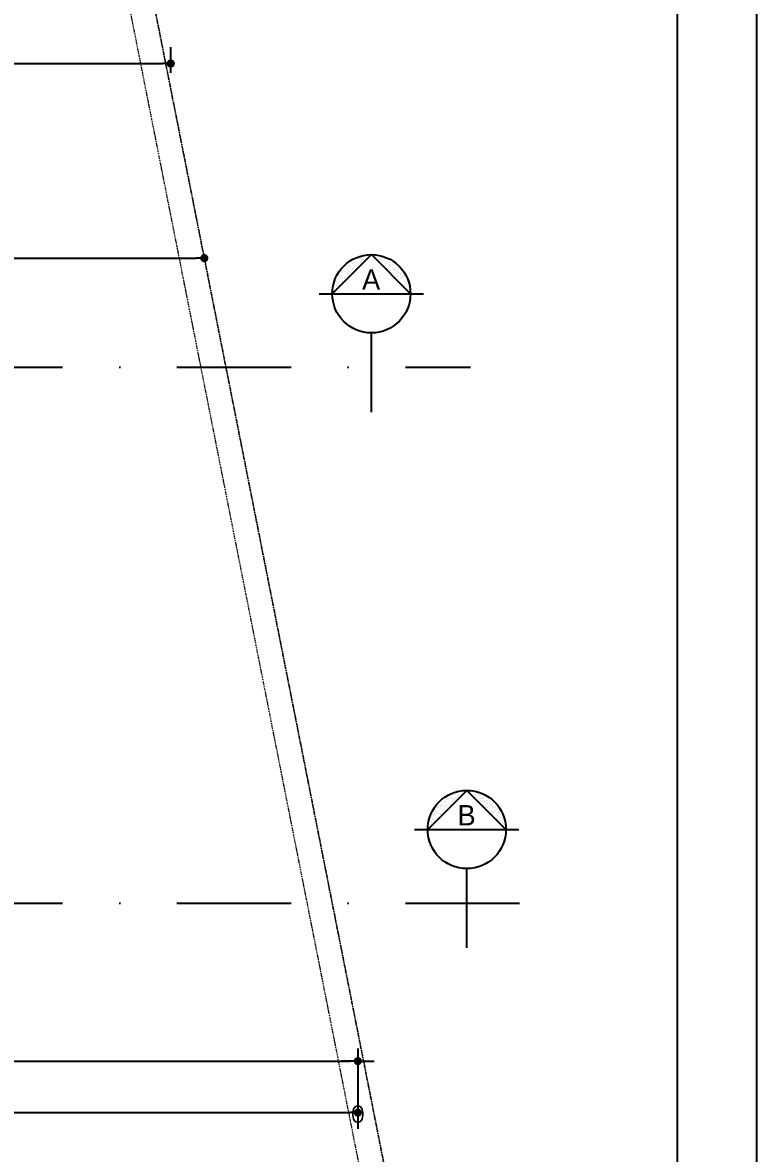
# Model space of a CAD drawing. Header units: inches. Extents: x 580771 to 672494, y 7715997 to 7829530.
# Drawn here: x 656154 to 656604, y 7723923 to 7724616 of the extents above; entities that cross this region are included whole.
import ezdxf

# ---------------------------------------------------------------- set-up
doc = ezdxf.new("R2010")
doc.units = ezdxf.units.IN
doc.header["$MEASUREMENT"] = 0
doc.header["$PDMODE"] = 2
doc.linetypes.add('DASHDOTX2', pattern=[2, 1, -0.5, 0, -0.5])
for name, color, linetype in [('04', 4, 'Continuous'), ('1-ARQ-A', 1, 'Continuous'), ('NIVEL', 2, 'Continuous'), ('P02', 2, 'Continuous'), ('SIMBOLOS', 2, 'Continuous')]:
    doc.layers.add(name, color=color, linetype=linetype)
doc.layers.add('MURO', color=3, linetype='Continuous', lineweight=0)
doc.styles.add('R80E50', font='romans.shx', dxfattribs={"height": 10})
doc.dimstyles.new('ARQ50', dxfattribs={"dimscale": 50, "dimtxt": 10, "dimasz": 0.1, "dimexe": 0.2, "dimexo": 0.2, "dimgap": 0.1, "dimtad": 1, "dimdec": 0, "dimzin": 12, "dimdsep": 46, "dimtxsty": 'R80E50', "dimblk1": 'DOT', "dimblk2": 'DOT', "dimsah": 1, "dimcen": 0.4, "dimclrd": 15, "dimclre": 15, "dimclrt": 3, "dimadec": 0, "dimazin": 0, "dimtfac": 1, "dimtdec": 0, "dimtmove": 2, "dimatfit": 3, "dimldrblk": 'DOT', "dimfxl": 0.2, "dimtolj": 1, "dimtzin": 12, "dimarcsym": 0})

# ---------------------------------------------------------------- blocks, each defined once
blk = doc.blocks.new('A0')
at = {"color": 0}
blk.add_lwpolyline([(2.5, 1), (2.5, 83.1), (117.9, 83.1), (117.9, 1)], close=True, dxfattribs=at)
at = {"layer": 'P02'}
blk.add_lwpolyline([(0, 0), (0, 84.1), (118.9, 84.1), (118.9, 0)], close=True, dxfattribs=at)
blk = doc.blocks.new('*X22')
at = {"color": 0}
for p, q in [((2438.54, -1022.4), (2438.54, -1022.4)), ((2438.68, -1022.54), (2438.68, -1022.54)), ((2439.25, -1022.15), (2439.25, -1022.15)), ((2440.33, -1022.9), (2440.33, -1022.9)), ((2440.34, -1022.13), (2440.34, -1022.13)), ((2440.67, -1022.35), (2440.67, -1022.35)), ((2441.09, -1021.83), (2441.09, -1021.83)), ((2441.3, -1022.16), (2441.3, -1022.16)), ((2442.83, -1022.13), (2442.83, -1022.13)), ((2443.17, -1022.34), (2443.17, -1022.34)), ((2443.46, -1022.08), (2443.46, -1022.08)), ((2444.48, -1022.88), (2444.48, -1022.88)), ((2444.99, -1022.5), (2444.99, -1022.5)), ((2445.13, -1022.64), (2445.13, -1022.64)), ((2445.66, -1022.34), (2445.66, -1022.34)), ((2446.15, -1022.96), (2446.15, -1022.96)), ((2446.64, -1022.8), (2446.64, -1022.8)), ((2432.96, -1026.01), (2432.96, -1026.01)), ((2433.11, -1026.15), (2433.11, -1026.15)), ((2434.13, -1026.08), (2434.13, -1026.08)), ((2434.16, -1026.15), (2434.16, -1026.15)), ((2434.32, -1024.52), (2434.32, -1024.52)), ((2434.49, -1026.37), (2434.49, -1026.37)), ((2434.57, -1024.58), (2434.57, -1024.58)), ((2434.73, -1024.47), (2434.73, -1024.47)), ((2435.06, -1025.14), (2435.06, -1025.14)), ((2435.1, -1025.34), (2435.1, -1025.34)), ((2435.37, -1025.31), (2435.37, -1025.31)), ((2435.38, -1024.38), (2435.38, -1024.38)), ((2435.51, -1025.44), (2435.51, -1025.44)), ((2436, -1024.14), (2436, -1024.14)), ((2436.12, -1026.36), (2436.12, -1026.36)), ((2436.18, -1024.51), (2436.18, -1024.51)), ((2436.21, -1026.08), (2436.21, -1026.08)), ((2436.23, -1026.05), (2436.23, -1026.05)), ((2436.28, -1023.24), (2436.28, -1023.24)), ((2436.34, -1024.36), (2436.34, -1024.36)), ((2436.47, -1024.24), (2436.47, -1024.24)), ((2436.65, -1026.15), (2436.65, -1026.15)), ((2436.89, -1024.18), (2436.89, -1024.18)), ((2436.91, -1023.13), (2436.91, -1023.13)), ((2436.98, -1023.88), (2436.98, -1023.88)), ((2436.98, -1026.36), (2436.98, -1026.36)), ((2437.21, -1023.72), (2437.21, -1023.72)), ((2437.21, -1026.21), (2437.21, -1026.21)), ((2437.26, -1025.26), (2437.26, -1025.26)), ((2437.54, -1024.1), (2437.54, -1024.1)), ((2437.55, -1025.13), (2437.55, -1025.13)), ((2437.77, -1024.61), (2437.77, -1024.61)), ((2437.92, -1024.74), (2437.92, -1024.74)), ((2438.17, -1022.98), (2438.17, -1022.98)), ((2438.22, -1024.52), (2438.22, -1024.52)), ((2438.49, -1024.14), (2438.49, -1024.14)), ((2438.62, -1023.96), (2438.62, -1023.96)), ((2438.83, -1024.35), (2438.83, -1024.35)), ((2439.04, -1023.9), (2439.04, -1023.9)), ((2439.3, -1023.69), (2439.3, -1023.69)), ((2439.38, -1023.17), (2439.38, -1023.17)), ((2439.4, -1023.12), (2439.4, -1023.12)), ((2439.69, -1023.81), (2439.69, -1023.81)), ((2444, -1023.25), (2444, -1023.25)), ((2444.38, -1023.12), (2444.38, -1023.12)), ((2445.08, -1023.1), (2445.08, -1023.1)), ((2445.5, -1023.05), (2445.5, -1023.05)), ((2445.6, -1023.6), (2445.6, -1023.6)), ((2445.66, -1025.14), (2445.66, -1025.14)), ((2445.82, -1025.08), (2445.82, -1025.08)), ((2445.83, -1023.27), (2445.83, -1023.27)), ((2445.97, -1024.13), (2445.97, -1024.13)), ((2446.24, -1025.02), (2446.24, -1025.02)), ((2446.3, -1024.34), (2446.3, -1024.34)), ((2446.61, -1026.13), (2446.61, -1026.13)), ((2446.63, -1024), (2446.63, -1024)), ((2446.69, -1024.35), (2446.69, -1024.35)), ((2446.74, -1025.89), (2446.74, -1025.89)), ((2446.77, -1024.14), (2446.77, -1024.14)), ((2446.87, -1023.11), (2446.87, -1023.11)), ((2446.89, -1024.94), (2446.89, -1024.94)), ((2446.95, -1026.34), (2446.95, -1026.34)), ((2447.47, -1024.78), (2447.47, -1024.78)), ((2447.52, -1025.11), (2447.52, -1025.11)), ((2447.65, -1023.61), (2447.65, -1023.61)), ((2447.7, -1025.15), (2447.7, -1025.15)), ((2447.97, -1024.8), (2447.97, -1024.8)), ((2448.27, -1025.51), (2448.27, -1025.51)), ((2448.39, -1024.74), (2448.39, -1024.74)), ((2448.41, -1025.64), (2448.41, -1025.64)), ((2448.46, -1024.12), (2448.46, -1024.12)), ((2448.78, -1024.32), (2448.78, -1024.32)), ((2448.79, -1024.34), (2448.79, -1024.34)), ((2448.83, -1025.86), (2448.83, -1025.86)), ((2449.04, -1024.66), (2449.04, -1024.66)), ((2449.1, -1026.12), (2449.1, -1026.12)), ((2449.11, -1026.28), (2449.11, -1026.28)), ((2449.44, -1026.34), (2449.44, -1026.34)), ((2449.86, -1025.07), (2449.86, -1025.07)), ((2450.01, -1025.11), (2450.01, -1025.11)), ((2450.88, -1025.87), (2450.88, -1025.87)), ((2451.28, -1026.43), (2451.28, -1026.43)), ((2431.37, -1029.15), (2431.37, -1029.15)), ((2431.48, -1029.04), (2431.48, -1029.04)), ((2431.9, -1028.98), (2431.9, -1028.98)), ((2432.02, -1027.7), (2432.02, -1027.7)), ((2432.07, -1029.24), (2432.07, -1029.24)), ((2432.2, -1028.22), (2432.2, -1028.22)), ((2432.31, -1028.16), (2432.31, -1028.16)), ((2432.34, -1028.35), (2432.34, -1028.35)), ((2432.55, -1028.9), (2432.55, -1028.9)), ((2432.65, -1028.37), (2432.65, -1028.37)), ((2432.9, -1026.78), (2432.9, -1026.78)), ((2433.04, -1028.99), (2433.04, -1028.99)), ((2433.1, -1026.87), (2433.1, -1026.87)), ((2433.15, -1028.41), (2433.15, -1028.41)), ((2433.22, -1027.14), (2433.22, -1027.14)), ((2433.32, -1026.73), (2433.32, -1026.73)), ((2433.64, -1028.75), (2433.64, -1028.75)), ((2433.81, -1026.78), (2433.81, -1026.78)), ((2433.84, -1029.72), (2433.84, -1029.72)), ((2433.86, -1029.15), (2433.86, -1029.15)), ((2433.97, -1026.64), (2433.97, -1026.64)), ((2434.05, -1028.7), (2434.05, -1028.7)), ((2434.18, -1027.62), (2434.18, -1027.62)), ((2434.24, -1029.16), (2434.24, -1029.16)), ((2434.6, -1027.51), (2434.6, -1027.51)), ((2434.7, -1028.61), (2434.7, -1028.61)), ((2434.75, -1027.65), (2434.75, -1027.65)), ((2434.8, -1028.16), (2434.8, -1028.16)), ((2435.05, -1026.5), (2435.05, -1026.5)), ((2435.14, -1028.37), (2435.14, -1028.37)), ((2435.15, -1026.88), (2435.15, -1026.88)), ((2435.2, -1028.42), (2435.2, -1028.42)), ((2435.47, -1026.44), (2435.47, -1026.44)), ((2435.71, -1027.14), (2435.71, -1027.14)), ((2447.62, -1026.91), (2447.62, -1026.91)), ((2447.75, -1026.69), (2447.75, -1026.69)), ((2448.16, -1027.12), (2448.16, -1027.12)), ((2448.71, -1026.77), (2448.71, -1026.77)), ((2448.88, -1027.4), (2448.88, -1027.4)), ((2449.13, -1026.71), (2449.13, -1026.71)), ((2449.45, -1028.74), (2449.45, -1028.74)), ((2449.75, -1028.13), (2449.75, -1028.13)), ((2449.78, -1026.63), (2449.78, -1026.63)), ((2449.87, -1028.69), (2449.87, -1028.69)), ((2449.91, -1026.61), (2449.91, -1026.61)), ((2449.91, -1027.01), (2449.91, -1027.01)), ((2449.96, -1028.15), (2449.96, -1028.15)), ((2450.01, -1029.69), (2450.01, -1029.69)), ((2450.05, -1027.14), (2450.05, -1027.14)), ((2450.09, -1028.34), (2450.09, -1028.34)), ((2450.52, -1028.6), (2450.52, -1028.6)), ((2450.66, -1027.11), (2450.66, -1027.11)), ((2450.75, -1027.78), (2450.75, -1027.78)), ((2450.87, -1026.49), (2450.87, -1026.49)), ((2450.93, -1027.41), (2450.93, -1027.41)), ((2450.98, -1028.95), (2450.98, -1028.95)), ((2451.3, -1029.12), (2451.3, -1029.12)), ((2451.55, -1028.51), (2451.55, -1028.51)), ((2451.6, -1028.46), (2451.6, -1028.46)), ((2451.69, -1028.65), (2451.69, -1028.65)), ((2452.02, -1028.41), (2452.02, -1028.41)), ((2452.06, -1028.13), (2452.06, -1028.13)), ((2452.11, -1029.67), (2452.11, -1029.67)), ((2452.24, -1028.12), (2452.24, -1028.12)), ((2452.39, -1029.28), (2452.39, -1029.28)), ((2452.58, -1028.34), (2452.58, -1028.34)), ((2430.13, -1032.31), (2430.13, -1032.31)), ((2430.17, -1033.16), (2430.17, -1033.16)), ((2430.48, -1031.24), (2430.48, -1031.24)), ((2430.67, -1032.62), (2430.67, -1032.62)), ((2430.8, -1030.38), (2430.8, -1030.38)), ((2430.81, -1032.76), (2430.81, -1032.76)), ((2431.11, -1029.98), (2431.11, -1029.98)), ((2431.11, -1032.17), (2431.11, -1032.17)), ((2431.14, -1031.16), (2431.14, -1031.16)), ((2431.16, -1031.52), (2431.16, -1031.52)), ((2431.43, -1030.42), (2431.43, -1030.42)), ((2431.58, -1030.56), (2431.58, -1030.56)), ((2432.02, -1031.16), (2432.02, -1031.16)), ((2432.12, -1030.78), (2432.12, -1030.78)), ((2432.22, -1031.01), (2432.22, -1031.01)), ((2432.28, -1031.19), (2432.28, -1031.19)), ((2432.64, -1030.96), (2432.64, -1030.96)), ((2432.96, -1030.16), (2432.96, -1030.16)), ((2433.2, -1029.95), (2433.2, -1029.95)), ((2433.29, -1030.38), (2433.29, -1030.38)), ((2450.4, -1030.13), (2450.4, -1030.13)), ((2450.73, -1030.35), (2450.73, -1030.35)), ((2451.03, -1030.49), (2451.03, -1030.49)), ((2451.25, -1030.58), (2451.25, -1030.58)), ((2451.95, -1031.12), (2451.95, -1031.12)), ((2452.16, -1031.21), (2452.16, -1031.21)), ((2452.34, -1030.43), (2452.34, -1030.43)), ((2452.57, -1032.35), (2452.57, -1032.35)), ((2452.76, -1030.38), (2452.76, -1030.38)), ((2452.89, -1030.13), (2452.89, -1030.13)), ((2453.08, -1032.41), (2453.08, -1032.41)), ((2453.19, -1030.01), (2453.19, -1030.01)), ((2453.19, -1030.42), (2453.19, -1030.42)), ((2453.22, -1030.34), (2453.22, -1030.34)), ((2453.24, -1031.96), (2453.24, -1031.96)), ((2453.26, -1032.99), (2453.26, -1032.99)), ((2453.33, -1030.15), (2453.33, -1030.15)), ((2453.41, -1030.29), (2453.41, -1030.29)), ((2453.49, -1032.35), (2453.49, -1032.35)), ((2453.53, -1032.13), (2453.53, -1032.13)), ((2453.87, -1032.34), (2453.87, -1032.34))]:
    blk.add_line(p, q, dxfattribs=at)
blk = doc.blocks.new('_DOT')
at = {"color": 0, "linetype": 'ByBlock'}
blk.add_line((-0.5, 0), (-1, 0), dxfattribs=at)
at = {"color": 0, "linetype": 'ByBlock', "const_width": 0.5}
blk.add_lwpolyline([(-0.25, 0, 1), (0.25, 0, 1)], format="xyb", close=True, dxfattribs=at)
blk = doc.blocks.new('*D1362')
at = {"layer": 'Defpoints', "color": 0, "transparency": 16777216}
for p in [(656244.68, 7724591.08), (656244.68, 7724575.36), (655787.19, 7724537.68)]:
    blk.add_point(p, dxfattribs=at)
at = {"layer": 'NIVEL', "color": 15, "lineweight": -2, "transparency": 16777216}
for p, q in [((655787.19, 7724547.68), (655787.19, 7724601.08)), ((656244.68, 7724585.36), (656244.68, 7724601.08)), ((655792.19, 7724591.08), (656239.68, 7724591.08))]:
    blk.add_line(p, q, dxfattribs=at)
at = {"layer": 'NIVEL', "color": 15, "lineweight": -2, "transparency": 16777216, "xscale": 5, "yscale": 5, "zscale": 5, "rotation": 180}
blk.add_blockref('_DOT', (655787.19, 7724591.08), dxfattribs=at)
at = {"layer": 'NIVEL', "color": 15, "lineweight": -2, "transparency": 16777216, "xscale": 5, "yscale": 5, "zscale": 5}
blk.add_blockref('_DOT', (656244.68, 7724591.08), dxfattribs=at)
at = {"layer": 'NIVEL', "color": 3, "transparency": 16777216, "insert": (656015.94, 7724601.08), "char_height": 10, "attachment_point": 5, "style": 'R80E50'}
blk.add_mtext('\\A1;457', dxfattribs=at)
blk = doc.blocks.new('*D1348')
at = {"layer": 'Defpoints', "color": 0, "transparency": 16777216}
for p in [(656265.24, 7724471.72), (656265.24, 7724471.72), (655787.19, 7724452.36)]:
    blk.add_point(p, dxfattribs=at)
at = {"layer": 'NIVEL', "color": 15, "lineweight": -2, "transparency": 16777216}
for p, q in [((655787.19, 7724462.36), (655787.19, 7724481.72)), ((655792.19, 7724471.72), (656260.24, 7724471.72))]:
    blk.add_line(p, q, dxfattribs=at)
at = {"layer": 'NIVEL', "color": 15, "lineweight": -2, "transparency": 16777216, "xscale": 5, "yscale": 5, "zscale": 5, "rotation": 180}
blk.add_blockref('_DOT', (655787.19, 7724471.72), dxfattribs=at)
at = {"layer": 'NIVEL', "color": 15, "lineweight": -2, "transparency": 16777216, "xscale": 5, "yscale": 5, "zscale": 5}
blk.add_blockref('_DOT', (656265.24, 7724471.72), dxfattribs=at)
at = {"layer": 'NIVEL', "color": 3, "transparency": 16777216, "insert": (656026.22, 7724481.72), "char_height": 10, "attachment_point": 5, "style": 'R80E50'}
blk.add_mtext('\\A1;478', dxfattribs=at)
blk = doc.blocks.new('*D1366')
at = {"layer": 'Defpoints', "color": 0, "transparency": 16777216}
for p in [(655872.19, 7724007.68), (656359.4, 7723979.22), (656359.4, 7723979.22)]:
    blk.add_point(p, dxfattribs=at)
at = {"layer": 'NIVEL', "color": 15, "lineweight": -2, "transparency": 16777216}
for p, q in [((655872.19, 7723997.68), (655872.19, 7723969.22)), ((655877.19, 7723979.22), (656354.4, 7723979.22))]:
    blk.add_line(p, q, dxfattribs=at)
at = {"layer": 'NIVEL', "color": 15, "lineweight": -2, "transparency": 16777216, "xscale": 5, "yscale": 5, "zscale": 5, "rotation": 180}
blk.add_blockref('_DOT', (655872.19, 7723979.22), dxfattribs=at)
at = {"layer": 'NIVEL', "color": 15, "lineweight": -2, "transparency": 16777216, "xscale": 5, "yscale": 5, "zscale": 5}
blk.add_blockref('_DOT', (656359.4, 7723979.22), dxfattribs=at)
at = {"layer": 'NIVEL', "color": 3, "transparency": 16777216, "insert": (656115.8, 7723989.22), "char_height": 10, "attachment_point": 5, "style": 'R80E50'}
blk.add_mtext('\\A1;487', dxfattribs=at)
blk = doc.blocks.new('*D1367')
at = {"layer": 'Defpoints', "color": 0, "transparency": 16777216}
for p in [(656359.4, 7723996.98), (656359.4, 7723979.22), (656359.4, 7723979.22)]:
    blk.add_point(p, dxfattribs=at)
at = {"layer": 'NIVEL', "color": 15, "lineweight": -2, "transparency": 16777216}
for p, q in [((656359.4, 7723986.98), (656359.4, 7723969.22)), ((656354.4, 7723979.22), (656349.4, 7723979.22)), ((656364.4, 7723979.22), (656369.4, 7723979.22))]:
    blk.add_line(p, q, dxfattribs=at)
at = {"layer": 'NIVEL', "color": 15, "lineweight": -2, "transparency": 16777216, "xscale": 5, "yscale": 5, "zscale": 5}
blk.add_blockref('_DOT', (656359.4, 7723979.22), dxfattribs=at)
at = {"layer": 'NIVEL', "color": 15, "lineweight": -2, "transparency": 16777216, "xscale": 5, "yscale": 5, "zscale": 5, "rotation": 180}
blk.add_blockref('_DOT', (656359.4, 7723979.22), dxfattribs=at)
at = {"layer": 'NIVEL', "color": 3, "transparency": 16777216, "insert": (656359.4, 7723946.72), "char_height": 10, "attachment_point": 5, "style": 'R80E50'}
blk.add_mtext('\\A1;0', dxfattribs=at)
blk = doc.blocks.new('*D1368')
at = {"layer": 'Defpoints', "color": 0, "transparency": 16777216}
for p in [(655872.19, 7723992.68), (656359.4, 7723996.98), (656359.4, 7723947.63)]:
    blk.add_point(p, dxfattribs=at)
at = {"layer": 'NIVEL', "color": 15, "lineweight": -2, "transparency": 16777216}
for p, q in [((656359.4, 7723986.98), (656359.4, 7723937.63)), ((655872.19, 7723982.68), (655872.19, 7723937.63)), ((655877.19, 7723947.63), (656354.4, 7723947.63))]:
    blk.add_line(p, q, dxfattribs=at)
at = {"layer": 'NIVEL', "color": 15, "lineweight": -2, "transparency": 16777216, "xscale": 5, "yscale": 5, "zscale": 5, "rotation": 180}
blk.add_blockref('_DOT', (655872.19, 7723947.63), dxfattribs=at)
at = {"layer": 'NIVEL', "color": 15, "lineweight": -2, "transparency": 16777216, "xscale": 5, "yscale": 5, "zscale": 5}
blk.add_blockref('_DOT', (656359.4, 7723947.63), dxfattribs=at)
at = {"layer": 'NIVEL', "color": 3, "transparency": 16777216, "insert": (656115.8, 7723957.63), "char_height": 10, "attachment_point": 5, "style": 'R80E50'}
blk.add_mtext('\\A1;487', dxfattribs=at)

msp = doc.modelspace()

# ---------------------------------------------------------------- linework, layer by layer
at = {"layer": '04', "linetype": 'DASHDOTX2', "ltscale": 70}
for p, q in [((651204.859, 7724404.77), (656428.503, 7724404.77)), ((651204.859, 7724076.166), (656472.917, 7724076.166))]:
    msp.add_line(p, q, dxfattribs=at)
at = {"layer": 'MURO', "color": 3, "linetype": 'DASHDOTX2', "ltscale": 0.5}
for p, q in [((656219.712, 7724701.268), (656499.083, 7723292.685)), ((656499.083, 7723292.685), (656219.712, 7724701.268)), ((656480.816, 7723307.685), (656207.392, 7724686.283))]:
    msp.add_line(p, q, dxfattribs=at)
at = {"layer": 'SIMBOLOS', "color": 1}
for p, q in [((656367.719, 7724473.886), (656343.719, 7724449.886)), ((656391.719, 7724449.886), (656367.719, 7724473.886)), ((656335.719, 7724449.886), (656399.719, 7724449.886)), ((656426.248, 7724145.283), (656402.248, 7724121.283)), ((656450.248, 7724121.283), (656426.248, 7724145.283)), ((656394.248, 7724121.283), (656458.248, 7724121.283))]:
    msp.add_line(p, q, dxfattribs=at)
at = {"layer": 'SIMBOLOS', "color": 4}
for p, q in [((656367.596, 7724425.887), (656367.596, 7724377.347)), ((656426.125, 7724097.283), (656426.125, 7724048.743))]:
    msp.add_line(p, q, dxfattribs=at)
at = {"layer": 'SIMBOLOS', "color": 1}
for centre in [(656367.719, 7724449.886), (656426.248, 7724121.283)]:
    msp.add_circle(centre, 24, dxfattribs=at)

# ---------------------------------------------------------------- block references
at = {"xscale": 48.51000000000931, "yscale": 48.51000000000931, "zscale": 48.51000000000931}
msp.add_blockref('A0', (650836.028, 7720896.05), dxfattribs=at)
at = {"layer": 'SIMBOLOS', "color": 1, "xscale": 2, "yscale": 2, "zscale": 2}
for p in [(651483.799, 7726517.388), (651542.328, 7726188.784)]:
    msp.add_blockref('*X22', p, dxfattribs=at)

# ---------------------------------------------------------------- texts
at = {"layer": '1-ARQ-A', "color": 3, "char_height": 12.5, "width": 273.40311, "attachment_point": 9}
for s, insert in [('{\\fStylus BT|b0|i0|c0|p34;A}', (656373.152, 7724452.405)), ('{\\fStylus BT|b0|i0|c0|p34;B}', (656431.681, 7724123.802))]:
    msp.add_mtext(s, dxfattribs=dict(at, insert=insert))

# ---------------------------------------------------------------- dimensions: what is measured, and where the dimension line sits
at = {"layer": 'NIVEL', "color": 4}
for base, p1, p2, picture, middle in [((656244.683, 7724591.083), (655787.193, 7724537.685), (656244.683, 7724575.363), '*D1362', (656015.938, 7724601.083)), ((656265.239, 7724471.72), (655787.193, 7724452.36), (656265.239, 7724471.72), '*D1348', (656026.216, 7724481.72)), ((656359.397, 7723979.215), (655872.193, 7724007.685), (656359.397, 7723979.215), '*D1366', (656115.795, 7723989.215)), ((656359.397, 7723947.63), (655872.193, 7723992.685), (656359.397, 7723996.976), '*D1368', (656115.795, 7723957.63)), ((656359.397251554, 7723979.215115179), (656359.397251554, 7723979.215115179), (656359.397251554, 7723996.976410186), '*D1367', (656359.397251554, 7723946.715115179))]:
    dim = msp.add_linear_dim(base=base, p1=p1, p2=p2, dimstyle='ARQ50', dxfattribs=at)
    dim.commit()
    dim.dimension.update_dxf_attribs({"geometry": picture, "text_midpoint": middle})

doc.saveas('drawing.dxf')
